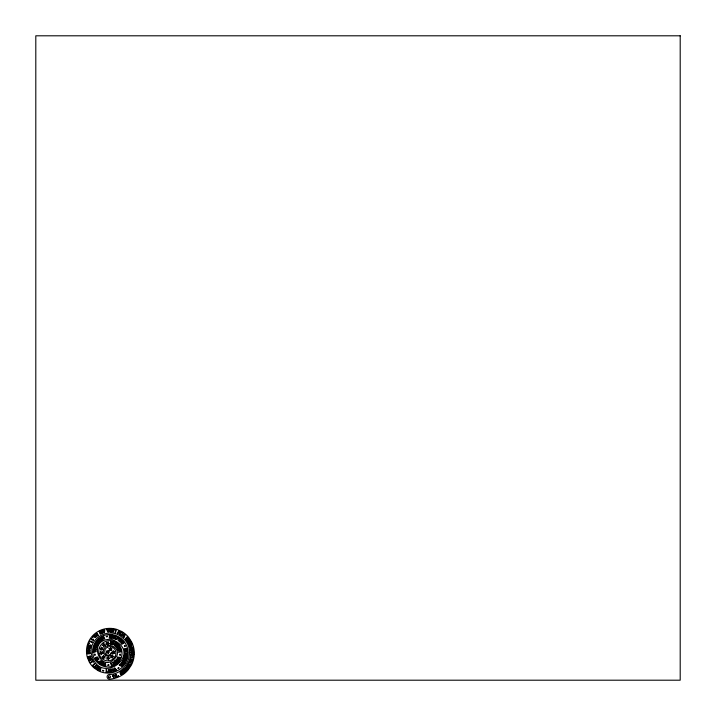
<?xml version="1.0" encoding="UTF-8"?>
<svg xmlns="http://www.w3.org/2000/svg" width="716" height="716" viewBox="0 0 716 716"><rect width="100%" height="100%" fill="white"/><g stroke="black" fill="none" stroke-linecap="round" stroke-linejoin="round"><path stroke-width="1.07" d="M93.778 635.915L94.772 635.02M116.368 676.477L116.368 676.432A3.902 3.902 0 0 0 116.18 675.689M97.806 635.262L98.19 634.743A1.208 1.208 0 0 1 98.316 635.19A0.931 0.931 0 0 1 97.26 636.032L95.765 634.116A0.993 0.993 0 0 1 97.421 633.544L96.329 633.955L96.803 634.68M115.33 675.081L115.33 675.233A3.705 3.705 0 0 0 115.5 675.85L115.509 675.913M116.386 660.107L117.558 659.15M110.336 629.883L112.063 630.062A1.155 1.155 0 0 0 111.768 629.301M134.268 654.397L134.107 656.286A26.018 26.018 0 0 1 131.288 665.271L128.039 670.024A26.59 26.59 0 0 1 122.194 675.081A26.662 26.662 0 0 1 109.611 679.153A2.354 2.354 0 0 1 107.105 676.969A2.354 2.354 0 0 1 109.297 674.472C127.69 674.544 137.078 648.419 122.033 637.383C110.022 626.321 87.943 637.786 91.46 654.227C99.882 687.906 145.581 652.759 111.562 639.325C84.067 638.332 102.692 678.052 116.95 655.632C120.431 647.38 106.586 640.722 103.668 649.833C101.216 654.943 110.649 659.042 111.186 652.965M131.511 649.636L131.52 649.591A3.222 3.222 0 0 1 131.628 648.938L132.782 648.472A1.289 1.289 0 0 1 133.131 650.2M126.813 655.614L126.741 656.151L124.879 655.623A2.363 2.363 0 0 1 124.969 655.194A1.226 1.226 0 0 1 126.616 655.185M122.875 643.648L121.756 644.194A1.19 1.19 0 0 1 121.255 642.297M120.556 672.709L122.141 671.796A0.949 0.949 0 0 0 121.478 671.483A1.548 1.548 0 0 0 120.199 672.27A1.62 1.62 0 0 0 120.852 674.275M130.84 659.033L130.115 660.367M88.614 645.134L88.292 646.217L87.799 646.074L88.345 644.203A2.363 2.363 0 0 1 89.249 645.367M95.792 658.29L96.821 659.705A1.307 1.307 0 0 1 95.989 659.705M96.025 646.924L96.597 646.369M116.144 674.508L114.846 674.893A2.264 2.264 0 0 0 115.616 677.059L116.851 676.71M127.77 664.251L127.144 665.298L129.623 666.766L129.927 666.256L128.961 665.54M128.71 665.039L127.869 665.039L128.209 664.457M130.751 660.08L130.777 660.036A3.222 3.222 0 0 1 131.162 659.499M116.985 661.575L118.185 660.322M97.519 668.601L96.141 667.545A1.155 1.155 0 0 0 95.998 668.341M126.947 670.194L126.893 669.111L124.897 668.243A3.58 3.58 0 0 0 124.53 668.574L123.716 669.406L125.774 671.42L126.777 670.391M89.974 653.672L87.531 653.941A1.083 1.083 0 0 1 87.379 652.616A0.895 0.895 0 0 1 88.838 652.67L89.885 652.357A0.967 0.967 0 0 1 89.974 653.618M90.332 646.029L90.323 644.839A0.949 0.949 0 0 1 90.86 645.295A1.083 1.083 0 0 1 90.431 646.593L89.545 646.548A1.799 1.799 0 0 1 89.187 646.163A2.282 2.282 0 0 1 88.972 645.787L88.829 645.501M98.02 640.739L98.414 640.328L99.605 641.849A2.363 2.363 0 0 1 99.282 642.145M125.461 669.263L124.942 669.782L124.888 668.896M126.231 670.265L125.837 670.659L125.631 669.782A2.891 2.891 0 0 1 125.989 669.451M131.18 659.499L132.406 659.597A1.289 1.289 0 0 1 131.95 661.298M89.769 651.3L89.885 650.038A2.264 2.264 0 0 0 87.522 649.931L87.406 651.211M122.606 642.055L123.591 643.496A1.155 1.155 0 0 0 123.984 642.78M96.615 646.36L96.884 645.671M128.191 663.705L129.193 663.804L129.363 664.708A1.074 1.074 0 0 1 129.712 664.609A2.945 2.945 0 0 1 130.285 664.564L130.939 664.546L129.659 665.191A1.7 1.7 0 0 0 129.345 665.227M111.177 631.449L109.772 631.056M103.319 642.664L104.017 642.207A11.384 11.384 0 0 1 109.646 640.623L110.524 640.65A11.957 11.957 0 0 1 116.341 642.583L117.093 643.111A12.539 12.539 0 0 1 121.004 648.213L121.344 649.108A13.121 13.121 0 0 1 121.756 655.811L121.523 656.796A13.702 13.702 0 0 1 117.97 662.828L117.191 663.535A14.275 14.275 0 0 1 110.604 666.686L109.53 666.847A14.866 14.866 0 0 1 102.021 665.737L101.001 665.245A15.439 15.439 0 0 1 95.174 659.937L94.575 658.926A16.02 16.02 0 0 1 92.633 650.978L92.704 649.761A16.602 16.602 0 0 1 95.631 641.813L96.392 640.811A17.175 17.175 0 0 1 103.489 635.674L104.715 635.253A17.757 17.757 0 0 1 113.772 634.931L115.07 635.28M87.835 647.201L87.585 648.517M130.67 661.002L129.596 660.429A1.19 1.19 0 0 1 130.849 658.899M87.746 650.316L87.898 650.271A3.535 3.535 0 0 1 88.623 650.253L88.686 650.235A3.705 3.705 0 0 1 89.33 650.298L89.473 650.361M89.455 650.88L89.437 650.889A3.329 3.329 0 0 1 88.668 650.942M107.57 647.157L107.964 646.995A5.567 5.567 0 0 1 111.445 646.933A6.131 6.131 0 0 1 114.22 648.705L114.542 649.099A6.713 6.713 0 0 1 115.867 652.401L115.911 652.947A7.321 7.321 0 0 1 114.73 657.181M111.374 631.924L111.687 630.689A1.727 1.727 0 0 0 111.016 630.348M90.153 646.136L89.652 645.939M88.032 647.676L88.193 647.64A3.535 3.535 0 0 1 88.909 647.712A3.705 3.705 0 0 1 89.607 647.855L89.742 647.926M89.679 648.436L89.536 648.463A3.329 3.329 0 0 1 88.873 648.401A3.902 3.902 0 0 1 88.131 648.257L88.041 648.204M132.388 648.982L132.558 650.719A1.155 1.155 0 0 0 133.248 650.28M97.546 666.802L98.173 667.196M132.872 651.587L132.048 652.267L132.012 651.014L133.158 650.987A1.674 1.674 0 0 1 133.427 652.965A1.486 1.486 0 0 1 132.943 653.511A1.62 1.62 0 0 1 130.768 653.01M97.689 666.301L96.785 667.205A1.727 1.727 0 0 0 97.179 667.831M97.108 657.548L97.868 659.087A1.387 1.387 0 0 0 98.208 658.586A1.36 1.36 0 0 0 97.197 657.037M127.538 668.332L128.191 667.5M122.006 643.738L121.353 642.386M126.222 657.709L125.219 658.085L125.595 656.894L126.687 657.234A1.674 1.674 0 0 1 126.293 659.194M131.825 659.875L131.216 661.503A1.155 1.155 0 0 0 132.021 661.414M94.637 635.522L94.789 635.593A3.535 3.535 0 0 1 95.317 636.085A3.705 3.705 0 0 1 95.783 636.613L95.846 636.757M87.764 650.826L87.907 650.88A3.902 3.902 0 0 0 88.596 650.942M95.076 645.957L95.899 644.427A1.155 1.155 0 0 0 95.085 644.436M102.961 662.237L101.878 661.682L100.562 664.251L101.09 664.52L101.753 663.508M102.782 662.694L102.182 662.381L102.227 663.231A1.53 1.53 0 0 0 102.674 663.428M98.611 667.876L98.181 667.231M114.014 663.947L114.927 663.428M127.135 668.055L125.846 667.07L125.488 667.536L126.705 668.476A4.162 4.162 0 0 0 127.287 668.878A1.298 1.298 0 0 0 127.654 668.95M128.012 667.339L126.526 666.193L126.884 665.728L128.092 666.65A4.117 4.117 0 0 1 128.647 667.133M131.422 652.876L131.458 651.05A0.949 0.949 0 0 0 130.849 651.453A1.548 1.548 0 0 0 130.858 652.956M131.064 650.182L131.126 648.669M115.885 676.701L115.84 676.638A3.535 3.535 0 0 1 115.527 675.913M94.807 636.569L94.852 636.613A3.329 3.329 0 0 0 95.344 637.07M115.804 674.893L115.894 675.009A3.329 3.329 0 0 1 116.153 675.627L116.189 675.689M97.26 635.441L97.143 634.448M97.609 667.464L97.671 667.536A3.222 3.222 0 0 1 98.083 668.064M117.997 645.572L118.373 646.011L116.735 647.04A2.363 2.363 0 0 1 116.475 646.691M118.417 645.313L119.116 646.154L116.914 648.007L116.234 647.201A2.282 2.282 0 0 1 115.894 646.718A0.904 0.904 0 0 1 115.84 646.244A1.369 1.369 0 0 1 116.046 645.698M90.135 647.586L89.867 648.929A2.255 2.255 0 0 1 87.629 648.463M127.466 638.869L128.477 638.216L128.844 638.681L126.598 640.489L125.837 639.54M126.204 639.227L126.607 639.719L126.911 638.932A1.53 1.53 0 0 0 126.58 638.565M103.534 662.622L103.498 663.634L102.603 663.857A1.074 1.074 0 0 1 102.719 664.206A2.945 2.945 0 0 1 102.8 664.779L102.862 665.424L102.128 664.144M123.08 673.21L122.454 672.252L121.407 672.933L122.418 673.282M113.844 663.714L112.931 662.139L112.421 662.434L113.191 663.768A4.162 4.162 0 0 0 113.576 664.358A1.298 1.298 0 0 0 113.88 664.555A1.056 1.056 0 0 0 114.318 664.609M94.816 636.56A3.902 3.902 0 0 1 94.36 636.041L94.369 636.032M114.829 663.213L113.898 661.584L114.408 661.289L115.169 662.604A4.117 4.117 0 0 1 115.5 663.267M124.423 658.452L125.058 656.742A0.949 0.949 0 0 0 124.351 656.921A1.548 1.548 0 0 0 123.868 658.353M98.074 668.064L97.698 669.2A1.289 1.289 0 0 1 96.132 668.305M122.141 643.004L122.176 643.093A1.888 1.888 0 0 1 122.32 643.532M125.846 639.522A2.425 2.425 0 0 1 125.461 638.949L125.47 638.949M102.155 664.358L102.137 664.188A1.7 1.7 0 0 0 102.084 663.866M125.452 638.869L125.98 638.019L126.857 638.233A1.074 1.074 0 0 1 126.857 637.84A2.945 2.945 0 0 1 127.018 637.285L127.233 636.676L127.385 638.099A1.7 1.7 0 0 0 127.305 638.404M126.329 659.23A1.486 1.486 0 0 1 125.667 659.552A1.62 1.62 0 0 1 123.77 658.371M126.428 658.04A1.002 1.002 0 0 1 124.521 658.407M115.652 663.284A1.271 1.271 0 0 1 114.327 664.448M87.862 647.255A2.264 2.264 0 0 1 90.109 647.622M127.779 664.26A2.425 2.425 0 0 1 128.182 663.696M124.557 654.782A2.282 2.282 0 0 0 124.441 655.355L124.28 656.402L127.135 656.805L127.287 655.722A1.665 1.665 0 0 0 127.197 654.737A1.897 1.897 0 0 0 125.434 654.272A1.369 1.369 0 0 0 124.879 654.424A0.904 0.904 0 0 0 124.575 654.782M117.764 661.799A1.155 1.155 0 0 1 116.994 661.566M117.37 660.573A1.727 1.727 0 0 1 116.717 660.94L115.903 659.919A1.19 1.19 0 0 1 117.621 659.033M116.663 660.349A1.888 1.888 0 0 0 117.039 660.098L117.129 660.054A3.222 3.222 0 0 1 117.692 659.696L118.802 660.25A1.289 1.289 0 0 1 117.746 661.665M131.198 660.429A1.727 1.727 0 0 1 130.724 661.011M130.715 660.107A1.888 1.888 0 0 1 130.455 660.483M116.099 645.725A1.897 1.897 0 0 1 117.594 644.74A1.665 1.665 0 0 1 118.417 645.313M122.704 642.887A1.727 1.727 0 0 1 122.91 643.603M122.15 642.995A3.222 3.222 0 0 1 121.917 642.377L122.704 641.42A1.289 1.289 0 0 1 123.85 642.771M98.334 642.673A1.369 1.369 0 0 0 98.898 642.816A0.904 0.904 0 0 0 99.363 642.708A2.282 2.282 0 0 0 99.81 642.324L100.544 641.572L98.477 639.567L97.716 640.355A1.665 1.665 0 0 0 97.215 641.205M98.361 642.61A1.897 1.897 0 0 1 97.233 641.232M116.225 639.549A1.584 1.584 0 0 1 114.784 637.437A1.584 1.584 0 0 1 117.236 636.712A1.584 1.584 0 0 1 117.164 639.272A1.888 1.888 0 0 1 116.681 639.451A1.378 1.378 0 0 1 116.225 639.531M95.81 645.501A1.727 1.727 0 0 1 96.338 644.973L97.403 645.725A1.19 1.19 0 0 1 95.998 647.049M96.553 645.519A1.888 1.888 0 0 0 96.257 645.868L96.186 645.939A3.222 3.222 0 0 1 95.747 646.432L94.539 646.235A1.289 1.289 0 0 1 95.147 644.561M128.943 664.609A1.53 1.53 0 0 1 128.674 665.012M89.688 651.274A2.255 2.255 0 0 1 87.442 651.148M99.264 642.243A1.226 1.226 0 0 1 97.94 641.178M116.377 646.664A1.226 1.226 0 0 1 117.567 645.456M111.159 652.795A2.918 2.918 0 0 1 109.181 654.997L108.456 655.14A3.374 3.374 0 0 1 107.364 655.033A3.276 3.276 0 0 1 106.371 654.585L105.825 654.12A3.849 3.849 0 0 1 104.822 652.24L104.733 651.497A4.403 4.403 0 0 1 105.243 649.322L105.44 648.982A4.958 4.958 0 0 1 107.57 647.166M134.268 654.263A24.854 24.854 0 0 0 133.901 648.714A25.436 25.436 0 0 0 131.565 641.813L128.549 637.204A24.854 24.854 0 0 0 121.631 631.44L116.681 629.346A24.263 24.263 0 0 0 107.937 628.424L106.183 628.63A23.261 23.261 0 0 0 101.153 629.99A23.682 23.682 0 0 0 95.192 633.427L93.877 634.546A22.679 22.679 0 0 0 90.538 638.377A23.1 23.1 0 0 0 87.567 644.391L87.11 646.011A22.115 22.115 0 0 0 86.493 650.925A22.509 22.509 0 0 0 87.352 657.413L89.205 661.915A21.936 21.936 0 0 0 94.243 668.073L98.181 670.704A21.355 21.355 0 0 0 105.592 672.951L107.14 673.067A20.406 20.406 0 0 0 111.705 672.727A20.764 20.764 0 0 0 117.406 670.749L118.722 670.006A19.842 19.842 0 0 0 122.212 667.258A20.182 20.182 0 0 0 125.756 662.577L127.403 658.541A19.601 19.601 0 0 0 128.066 651.462L127.887 650.047A18.697 18.697 0 0 0 126.741 646.011A19.01 19.01 0 0 0 123.922 641.259L123.009 640.211A18.339 18.339 0 0 0 115.07 635.289M103.319 642.664A10.803 10.803 0 0 0 99.739 646.906L99.426 647.64A10.221 10.221 0 0 0 98.889 652.876L99.032 653.61A9.639 9.639 0 0 0 101.395 657.986A9.075 9.075 0 0 0 106.066 660.635L106.729 660.752A8.467 8.467 0 0 0 111.096 660.197L111.669 659.928A7.885 7.885 0 0 0 114.73 657.181M123.045 673.201A1.674 1.674 0 0 1 121.532 674.472A1.486 1.486 0 0 1 120.816 674.347M122.364 673.667A1.002 1.002 0 0 1 120.664 672.736M132.066 649.752A1.727 1.727 0 0 1 131.905 650.486L130.598 650.414A1.19 1.19 0 0 1 131.082 648.544M131.493 649.689A1.888 1.888 0 0 1 131.431 650.137M102.952 662.255A2.425 2.425 0 0 1 103.543 662.622M116.099 674.553A2.255 2.255 0 0 1 116.78 676.692M122.248 635.235A1.584 1.584 0 0 0 122.651 632.711A1.584 1.584 0 0 0 120.127 633.096A1.584 1.584 0 0 0 121.273 635.387A1.378 1.378 0 0 0 121.738 635.352A1.888 1.888 0 0 0 122.203 635.164M128.799 667.088A1.271 1.271 0 0 1 128.021 668.672M128.075 668.825A1.056 1.056 0 0 1 127.654 668.968M133.176 651.828A1.002 1.002 0 0 1 131.493 652.804M93.841 635.898A2.255 2.255 0 0 0 95.362 637.562L96.356 636.721A2.264 2.264 0 0 0 94.754 635.083M95.899 659.821A1.468 1.468 0 0 1 97.152 657.198M95.828 658.317A1.36 1.36 0 0 1 97.108 657.583M97.689 666.265A1.19 1.19 0 0 1 98.736 667.93M97.618 667.455A1.888 1.888 0 0 1 97.331 667.097M111.383 631.96A1.19 1.19 0 0 1 109.638 631.073M111.266 631.056A1.888 1.888 0 0 0 110.837 630.903L110.792 630.868A3.222 3.222 0 0 1 110.13 630.617L109.906 629.391A1.289 1.289 0 0 1 111.678 629.4M88.596 653.189L87.647 653.189L88.587 653.252M93.304 651.945L93.295 652.571L96.195 651.533L96.213 650.853L93.366 649.725L94.002 650.602L93.975 651.712L93.304 651.945M94.485 650.79L94.458 651.542L95.541 651.193L94.485 650.79M109.297 635.137L109.271 635.62L110.864 635.701L110.819 636.488L109.396 636.417L109.369 636.9L110.801 636.972L110.765 637.616L109.226 637.535L109.199 638.019L111.329 638.126L111.481 635.253L109.297 635.137M106.228 669.478L106.066 672.315L108.107 672.422L108.134 671.939L106.684 671.868L106.809 669.505L106.228 669.478M104.071 630.957L103.99 632.094L103.346 631.163L104.071 630.957M104.16 629.749L104.115 630.447L102.021 630.34L103.865 632.819L104.518 632.631L104.76 629.579L104.16 629.749M100.777 668.001L100.517 671.071L100.016 670.095L97.958 669.836L100.159 667.706L100.777 668.001M108.662 658.63L108.555 659.884L107.91 658.81L106.684 659.096L107.498 658.147L106.854 657.073L108.009 657.557L108.823 656.599L108.725 657.852L109.879 658.335L108.662 658.63M101.054 649.045L100.929 650.289L101.761 649.349L102.916 649.851L102.281 648.768L103.113 647.828L101.887 648.105L101.251 647.022L101.126 648.266L99.9 648.544L101.054 649.045M103.202 657.306L103.086 658.559L103.918 657.619L105.073 658.12L104.429 657.037L105.261 656.098L104.035 656.366L103.399 655.292L103.283 656.536L102.057 656.814L103.202 657.306M112.94 652.661L112.815 653.914L113.647 652.965L114.802 653.466L114.166 652.383L114.999 651.444L113.772 651.721L113.128 650.638L113.012 651.891L111.786 652.16L112.94 652.661M130.67 654.737L130.607 655.409L133.373 656.742L132.907 654.719L133.65 653.905L130.67 654.737M132.406 654.845L132.335 655.596L131.305 655.122L132.406 654.845M108.035 643.881L107.892 645.125L107.275 644.033L106.049 644.284L106.89 643.362L106.272 642.27L107.418 642.789L108.259 641.858L108.125 643.111L109.271 643.63L108.035 643.881M100.195 668.458L100.07 669.585L99.39 669.254L100.195 668.458M119.966 654.236L119.805 655.328L120.36 655.409L120.512 654.308L119.966 654.236M113.119 629.274L112.689 632.121L113.271 632.21L113.71 629.364L113.119 629.274M112.475 656.921L112.26 658.156L111.705 657.028L110.461 657.207L111.365 656.33L110.81 655.203L111.92 655.793L112.815 654.916L112.6 656.151L113.71 656.742L112.475 656.921M110.139 643.621L110.049 644.096L112.135 644.498L112.681 641.67L110.541 641.259L110.443 641.733L112.009 642.028L111.866 642.807L110.461 642.529L110.362 643.004L111.768 643.281L111.651 643.908L110.139 643.621M130.545 656.232L130.097 658.46L130.742 657.736L133.095 658.201L133.212 657.628L130.858 657.154L130.545 656.232M93.536 648.615L93.411 649.188L96.221 649.815L96.356 649.242L95.255 648.991L95.496 647.873L96.597 648.123L96.732 647.541L93.912 646.924L93.787 647.497L95.031 647.774L94.781 648.893L93.536 648.615M112.493 635.334L111.803 638.126L112.654 638.341L113.647 636.56L113.71 638.6L114.56 638.806L115.249 636.014L114.712 635.88L114.157 638.081L114.121 635.736L113.62 635.611L112.484 637.67L113.03 635.468L112.493 635.334M114.327 629.445L114.202 629.91L115.607 630.268L115.034 632.559L115.607 632.702L116.305 629.946L114.327 629.445M102.71 670.346L102.576 670.883L103.65 671.16L103.784 670.615L102.71 670.346M108.367 630.241L108.071 631.342L107.615 630.295L108.367 630.241M108.698 629.069L108.51 629.749L106.478 629.23L107.794 632.022L108.474 631.977L109.315 629.024L108.698 629.069M101.162 661.172L100.213 664.108L99.085 662.345L98.002 662.327L100.625 660.743L101.162 661.172M100.491 661.486L100.106 662.56L99.524 662.085L100.491 661.486M101.609 653.618L101.162 654.791L100.831 653.583L99.578 653.529L100.625 652.831L100.294 651.623L101.278 652.41L102.325 651.721L101.878 652.894L102.862 653.672L101.609 653.618M125.13 634.725L124.038 637.571L123.555 637.168L124.378 635.083L122.481 636.255L121.997 635.853L124.647 634.322L125.13 634.725M88.927 642.717L89.232 643.442L88.927 642.717M120.53 638.788L119.357 641.652L119.858 642.118L122.597 640.739L121.523 640.632L120.53 638.788M120.512 640.346L120.046 641.384L121.058 640.865L120.512 640.346M129.328 661.02L128.406 663.097L129.193 662.524L131.377 663.508L131.619 662.962L129.435 661.987L129.328 661.02M109.79 649.34L109.271 650.486L110.362 649.86L111.293 650.71L111.034 649.475L112.126 648.848L110.873 648.714L110.622 647.488L110.103 648.633L108.859 648.499L109.79 649.34M104.196 645.68L103.659 646.808L103.426 645.572L102.182 645.411L103.283 644.812L103.05 643.577L103.963 644.445L105.064 643.845L104.527 644.973L105.44 645.841L104.196 645.68M118.686 630.742L117.442 633.347L117.943 633.588L118.749 631.888L119.509 634.331L120.753 631.727L120.252 631.494L119.447 633.168L118.686 630.742M113.522 641.876L112.26 644.463L112.761 644.704L113.584 643.013L114.318 645.465L115.58 642.878L115.079 642.637L114.265 644.311L113.522 641.876M117.63 657.136L117.326 657.744L119.429 659.973L119.223 658.917L120.7 657.431L117.63 657.136M119.205 657.861L118.865 658.532L118.077 657.718L119.205 657.861M122.651 660.823L122.382 661.333L124.951 662.64L125.202 662.148L123.546 661.298L125.989 660.6L123.429 659.293L123.179 659.785L124.853 660.635L122.651 660.823M89.777 640.945L89.518 641.438L92.292 642.404A1.029 1.029 0 0 1 92.042 641.867A1.808 1.808 0 0 1 92.024 641.33L91.585 641.097A2.014 2.014 0 0 0 91.612 641.921L89.777 640.945M96.409 641.885L95.201 643.702L95.604 643.97L96.481 642.646L97.143 643.084L96.347 644.275L96.749 644.543L97.546 643.353L98.083 643.702L97.224 644.991L97.627 645.259L98.808 643.478L96.409 641.885M107.069 652.008L106.371 653.055L107.543 652.625L108.322 653.61L108.277 652.357L109.459 651.918L108.25 651.578L108.197 650.325L107.498 651.363L106.29 651.023L107.069 652.008M118.489 637.473L118.221 637.867L119.42 638.681L118.104 640.641L118.588 640.972L120.181 638.609L118.489 637.473M105.01 663.678L104.375 664.618L105.1 664.815L105.01 663.678M104.071 665.039L103.068 665.45L104.84 662.944L105.494 663.123L105.816 666.193L104.071 665.039M91.209 638.627L90.887 639.084L93.519 640.381A1.029 1.029 0 0 1 93.34 639.818A1.808 1.808 0 0 1 93.393 639.281L92.982 638.994A2.014 2.014 0 0 0 92.91 639.818L91.209 638.627M121.818 662.193L121.425 662.739L123.134 665.289L123.752 663.302L124.799 662.989L121.818 662.193M123.259 663.168L122.812 663.777L122.168 662.837L123.259 663.168M116.529 643.559L114.757 645.823L115.222 646.19L116.994 643.917L116.529 643.559M96.257 665.092L94.387 667.276L94.834 667.661L96.705 665.468L96.257 665.092M92.776 636.649L92.829 637.428L92.776 636.649M119.402 646.423L117.281 648.669L117.576 649.278L120.628 648.991L119.661 648.508L119.402 646.423M119.679 664.752L119.205 665.245L122.006 666.489L122.409 666.068L121.067 663.311L120.583 663.813L120.95 665.057L119.679 664.752M118.829 647.873L118.015 648.669L119.151 648.553L118.829 647.873M94.557 663.455L92.498 665.415L93.903 666.891L94.252 666.56L93.25 665.504L94.968 663.884L94.557 663.455M119.948 650.271L118.444 652.339L121.273 651.775L121.165 651.229L119.339 651.596L120.825 649.528L117.997 650.092L118.104 650.638L119.948 650.271M125.98 649.117L124.468 651.184L127.296 650.629L127.188 650.083L125.363 650.441L126.857 648.383L124.029 648.938L124.136 649.484L125.98 649.117M98.584 658.684L96.418 660.528L97.734 662.076L98.101 661.763L97.161 660.662L98.969 659.132L98.584 658.684M115.07 660.653L114.623 661.029L116.475 663.231L116.932 662.855L115.07 660.653M123.528 669.603L121.881 670.955L123.707 673.183L125.398 671.805L125.094 671.429L123.859 672.44L123.358 671.823L124.468 670.919L124.163 670.543L123.054 671.456L122.651 670.955L123.841 669.979L123.528 669.603M99.229 638.905L98.719 639.272L101.296 640.972L101.851 640.569L101.028 637.616L99.819 639.298L99.229 638.905M100.858 639.155L100.24 639.585L101.171 640.238L100.858 639.155M90.851 656.67L89.16 657.816L91.201 657.709L91.478 658.541L88.739 659.445L88.569 658.917L90.726 658.201L88.372 658.344L88.211 657.852L90.18 656.572L88.023 657.27L87.844 656.751L90.583 655.838L90.851 656.67M118.704 667.598L117.782 668.216L118.086 668.681L119.008 668.064L118.704 667.598M127.162 640.399L126.75 640.659L127.878 642.467L130.321 640.945L129.175 639.093L128.764 639.343L129.605 640.695L128.934 641.115L128.173 639.898L127.77 640.149L128.522 641.366L127.976 641.706L127.162 640.399M92.337 660.224L92.364 661.19L90.323 662.452L90.637 662.962L92.677 661.7L93.528 662.157L92.337 660.224M130.876 641.975L128.298 643.263L128.558 643.791L131.135 642.503L130.876 641.975M91.782 659.087L89.187 660.34L89.446 660.877L92.042 659.615L91.782 659.087M102.048 637.07L101.511 637.321L102.737 639.925L103.238 639.692L102.442 637.992L104.804 638.958L103.587 636.345L103.086 636.587L103.874 638.269L102.048 637.07M124.87 645.411L124.369 645.644L124.826 646.646L125.336 646.423L124.87 645.411M99.622 631.405L99.121 631.637L100.294 634.269L101.09 633.911L100.777 631.888L102.093 633.463L102.889 633.105L101.717 630.474L101.207 630.698L102.12 632.783L100.652 630.948L100.177 631.163L100.553 633.481L99.622 631.405M118.355 675.743L118.068 676.468L118.355 675.743M114.748 668.073L114.112 668.332L114.202 671.393L115.786 670.051L116.851 670.337L114.748 668.073M115.437 669.666L114.748 669.943L114.694 668.807L115.437 669.666M131.386 642.95L130.939 643.12L131.52 644.606L130.786 644.892L130.267 643.559L129.811 643.738L130.339 645.071L129.739 645.304L129.175 643.872L128.728 644.042L129.498 646.029L132.183 644.982L131.386 642.95M111.15 662.909L110.595 663.097L111.481 665.799L113.423 665.155L113.271 664.699L111.893 665.155L111.15 662.909M130.115 646.271L129.65 646.405L130.16 648.302L132.943 647.541L132.791 646.978L131.619 647.291L131.305 646.136L130.831 646.262L131.153 647.425L130.473 647.604L130.115 646.271M94.942 654.173L94.405 654.308L94.673 655.382L95.21 655.247L94.942 654.173M111.347 669.156L110.783 669.29L111.436 672.091L111.982 671.966L111.562 670.158L113.674 671.572L113.021 668.771L112.475 668.896L112.904 670.722L111.347 669.156M113.513 674.946L113.074 675.045A1.029 1.029 0 0 1 112.833 675.582A1.808 1.808 0 0 1 112.439 675.94L112.546 676.432A2.014 2.014 0 0 0 113.155 675.868L113.602 677.9L114.148 677.775L113.513 674.946M107.346 636.139L106.263 636.345L106.362 636.891L107.454 636.685L107.346 636.139M110.64 669.344L108.519 669.514L108.743 672.387L110.917 672.208L110.882 671.724L109.297 671.85L109.235 671.071L110.658 670.955L110.622 670.471L109.19 670.588L109.145 669.943L110.676 669.827L110.64 669.344M108.841 664.895L107.731 664.931L107.749 665.486L108.859 665.45L108.841 664.895M680.2 35.8L35.8 35.8L35.8 680.2L680.2 680.2L680.2 35.8M115.795 638.851A0.976 0.976 0 0 0 117.281 638.037A0.976 0.976 0 0 0 115.831 637.159A0.976 0.976 0 0 0 115.795 638.851M121.031 634.707A0.976 0.976 0 0 0 122.526 633.911A0.976 0.976 0 0 0 121.094 633.016A0.976 0.976 0 0 0 121.031 634.707M125.497 653.332A0.976 0.976 0 0 0 126.974 652.509A0.976 0.976 0 0 0 125.524 651.641A0.976 0.976 0 0 0 125.497 653.332M108.939 677.703A1.02 1.02 0 0 0 110.479 676.817A1.02 1.02 0 0 0 108.939 675.931A1.02 1.02 0 0 0 108.939 677.703M125.837 650.88A1.584 1.584 0 0 0 124.593 653.108A1.378 1.378 0 0 0 124.888 653.475A1.888 1.888 0 0 0 125.309 653.762A1.584 1.584 0 0 0 127.582 652.75A1.584 1.584 0 0 0 125.837 650.88"/></g></svg>
